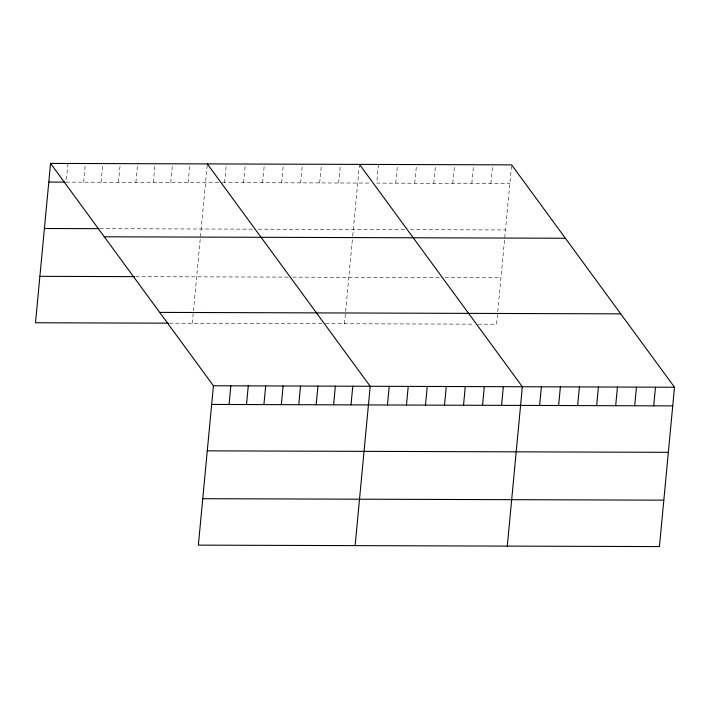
<?xml version="1.0" encoding="UTF-8"?>
<svg xmlns="http://www.w3.org/2000/svg" width="710" height="710" viewBox="0 0 710 710"><rect width="100%" height="100%" fill="white"/><g stroke="black" fill="none" stroke-linecap="round" stroke-linejoin="round"><path stroke-width="0.53" stroke-dasharray="3.55 2.66" d="M67.982 163.469L66.216 182.124L221.413 182.621M83.638 182.186L85.404 163.522M101.051 182.239L102.817 163.575M118.472 182.292L120.238 163.637M135.894 182.346L137.651 163.69M153.307 182.399L155.073 163.744M170.728 182.461L172.495 163.797M188.15 182.514L189.907 163.85M192.268 323.263L207.222 165.004M224.582 182.63L226.348 163.966M243.601 182.692L245.367 164.028M262.62 182.754L264.386 164.09M281.639 182.807L283.405 164.152M300.658 182.869L302.424 164.214M319.677 182.931L321.444 164.267M338.697 182.994L340.463 164.329M344.421 323.742L345.495 312.4M345.592 311.362L352.63 236.918M352.728 235.862L359.482 164.392M378.501 164.454L376.735 183.109L509.869 183.535M395.754 183.171L397.52 164.516M414.773 183.233L416.539 164.569M433.792 183.295L435.558 164.631M452.811 183.349L454.578 164.693M471.83 183.411L473.597 164.755M490.85 183.473L492.616 164.818M511.528 165.971L496.574 324.23L477.555 324.168M222.47 182.621L371.454 183.091M99.932 228.673L252.946 229.161M258.236 229.179L405.108 229.641M410.389 229.658L505.484 229.96M135.69 276.643L288.579 277.122M292.804 277.14L439.676 277.601M444.957 277.619L500.958 277.796M169.406 323.192L322.233 323.671M325.402 323.689L474.386 324.159"/><path stroke-width="1.06" d="M50.561 163.415L213.426 385.77L198.365 545.129L659.439 546.585L674.5 387.234L511.635 164.871L50.561 163.415L35.5 322.766L168.314 323.183M229.082 404.487L230.848 385.823M246.503 404.54L248.26 385.885M263.916 404.593L265.682 385.938M281.337 404.656L283.104 385.991M298.759 404.709L300.516 386.045M316.172 404.762L317.938 386.107M333.594 404.815L335.36 386.16M351.006 404.869L352.772 386.213M355.124 545.626L370.194 386.267L207.329 163.912M387.447 404.993L389.213 386.329M406.466 405.046L408.232 386.391M425.485 405.108L427.251 386.453M444.504 405.17L446.27 386.506M463.523 405.233L465.29 386.568M482.543 405.286L484.309 386.63M501.562 405.348L503.328 386.693M507.286 546.105L522.347 386.755L359.482 164.392M539.6 405.472L541.366 386.808M558.619 405.534L560.385 386.87M577.638 405.587L579.404 386.932M596.657 405.65L598.423 386.994M615.677 405.712L617.443 387.056M634.696 405.774L636.462 387.11M653.715 405.836L655.481 387.172M48.804 182.071L65.134 182.124M44.41 228.505L98.841 228.673M104.308 236.794L565.382 238.249M39.893 276.341L134.598 276.634M159.679 312.391L620.753 313.855M213.426 385.77L674.5 387.234M211.66 404.434L672.734 405.889M207.276 450.859L668.35 452.323M202.749 498.695L663.823 500.159"/></g></svg>
